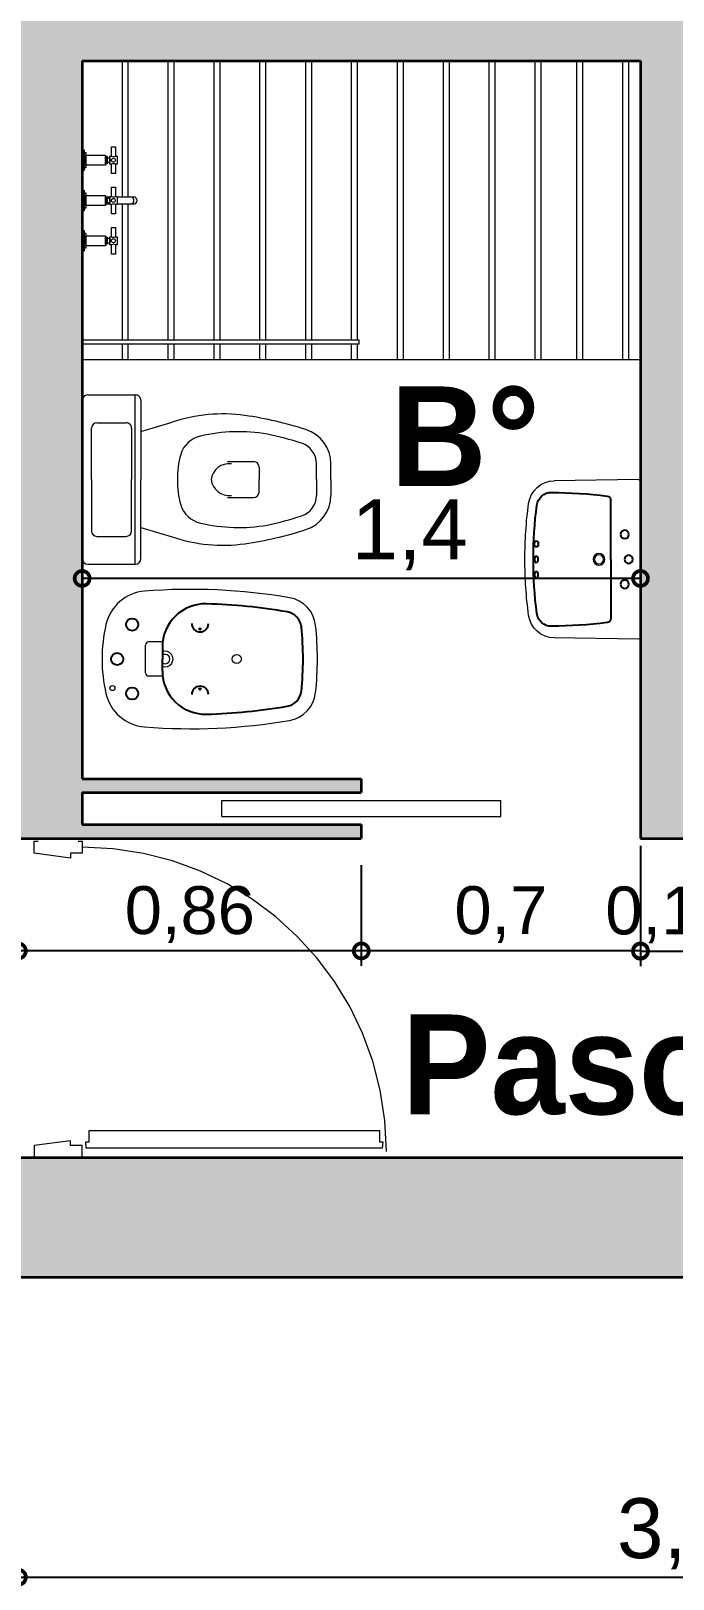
# Model space of a CAD drawing. Header units: millimetres. Extents: x 110427 to 125914, y 76277 to 76441.
# Drawn here: x 114104.615 to 114106.225, y 76388.461 to 76392.343 of the extents above; entities that cross this region are included whole.
import ezdxf

# ---------------------------------------------------------------- set-up
doc = ezdxf.new("R2010")
doc.units = ezdxf.units.MM
doc.linetypes.add('JIS_02_0.7', pattern=[1.35, 0.75, -0.6])
for name, color, linetype, lineweight in [('04_CIVIL A CONSTRUIR', 250, 'Continuous', 35), ('06_CIVIL VISTAS GRUESA', 244, 'Continuous', 13), ('08_CIVIL VISTAS FINO', 251, 'Continuous', 5), ('09_CIVIL PROYECCIONES', 230, 'JIS_02_0.7', 5), ('11_CARPINTERIA Y MOBILIARIO', 141, 'Continuous', 9), ('12_HATCH', 8, 'Continuous', 9), ('13_COTAS', 8, 'Continuous', 9)]:
    doc.layers.add(name, color=color, linetype=linetype, lineweight=lineweight)
doc.layers.add('14_TEXTOS', color=4, linetype='Continuous')
doc.layers.add('DET', color=4, linetype='Continuous')
doc.styles.add('JDS1', font='GOTHICB.TTF')
doc.styles.add('Swis721 BT', font='swiss.ttf')
doc.dimstyles.new('ISO-23', dxfattribs={"dimscale": 0.03, "dimtxt": 5, "dimasz": 2.5, "dimexe": 1.25, "dimexo": 0.625, "dimtad": 1, "dimtxsty": 'Swis721 BT', "dimblk": 'DOTSMALL', "dimcen": 2.5, "dimclrt": 150, "dimadec": 0, "dimazin": 0, "dimtfac": 1, "dimtmove": 0, "dimatfit": 3, "dimfxl": 0, "dimarcsym": 0})

# ---------------------------------------------------------------- blocks, each defined once
blk = doc.blocks.new('VERILDVS')
for p, q in [((0, 0), (-0.22, 0)), ((0, 0), (0.22, 0)), ((-0.236, -0.016), (-0.236, -0.148)), ((-0.1583, -0.041), (-0.1583, -0.1228)), ((0, -0.0259), (-0.1432, -0.0259)), ((0, -0.0259), (0.1432, -0.0259)), ((0.1583, -0.041), (0.1583, -0.1228)), ((0.236, -0.016), (0.236, -0.148)), ((-0.236, -0.148), (0.236, -0.148)), ((-0.22, -0.164), (0, -0.164)), ((-0.1339, -0.164), (-0.1597, -0.2505)), ((-0.1432, -0.1379), (0, -0.1379)), ((0.1432, -0.1379), (0, -0.1379)), ((0.22, -0.164), (0, -0.164)), ((0.1339, -0.164), (0.1597, -0.2505)), ((-0.0501, -0.405), (-0.0501, -0.4777)), ((0.0501, -0.405), (0.0501, -0.4777)), ((-0.035, -0.4928), (0, -0.4928)), ((0.035, -0.4928), (0, -0.4928)), ((0, -0.6529), (-0.0442, -0.6529)), ((0, -0.6529), (0.0442, -0.6529)), ((0, -0.6929), (-0.0442, -0.6929)), ((0, -0.6929), (0.0442, -0.6929))]:
    blk.add_line(p, q)
for centre, radius, start, end in [((-0.22, -0.016), 0.016, 90, 180), ((0.22, -0.016), 0.016, 0, 90), ((-0.1432, -0.041), 0.0151, 90, 180), ((0.1432, -0.041), 0.0151, 0, 90), ((-0.1432, -0.1228), 0.0151, 180, 270), ((0.1432, -0.1228), 0.0151, 270, 0), ((-0.22, -0.148), 0.016, 180, 270), ((0.22, -0.148), 0.016, 270, 0), ((0.2634, -0.3928), 0.4463, 161.4079, 187.8214), ((-0.2634, -0.3928), 0.4463, 352.1786, 18.5921), ((-0.0482, -0.3464), 0.075, 107.0131, 166.8554), ((-0.0094, -0.4733), 0.2077, 87.4196, 107.0131), ((0.0094, -0.4733), 0.2077, 72.9869, 92.5804), ((0.0482, -0.3464), 0.075, 13.1446, 72.9869), ((0.3372, -0.4364), 0.4707, 166.8554, 189.7354), ((-0.3372, -0.4364), 0.4707, 350.2646, 13.1446), ((0.0066, -0.4098), 0.051, 97.3933, 186.6229), ((-0.0066, -0.4098), 0.051, 353.3771, 82.6067), ((0.8868, -0.2958), 1.0772, 188.4208, 197.6998), ((-0.8868, -0.2958), 1.0772, 342.3002, 351.5792), ((0.8868, -0.2958), 1.0372, 192.2582, 197.6998), ((-0.035, -0.4777), 0.0151, 180, 270), ((0.035, -0.4777), 0.0151, 270, 0), ((-0.8868, -0.2958), 1.0372, 342.3002, 347.7418), ((-0.0442, -0.5929), 0.1, 197.6998, 270), ((-0.0442, -0.5929), 0.06, 197.6998, 270), ((0.0442, -0.5929), 0.06, 270, 342.3002), ((0.0442, -0.5929), 0.1, 270, 342.3002)]:
    blk.add_arc(centre, radius, start, end)
blk = doc.blocks.new('VERBIDVS')
for p, q in [((-0.0387, -0.1208), (0.0387, -0.1208)), ((-0.0476, -0.1707), (-0.0476, -0.1297)), ((0.0476, -0.1707), (0.0476, -0.1297))]:
    blk.add_line(p, q)
for centre, radius in [((-0.0809, -0.0287), 0.00718), ((0, -0.3754), 0.0126)]:
    blk.add_circle(centre, radius)
for centre, radius, start, end in [((-0.0694, -0.1278), 0.12, 102.7565, 175.4458), ((0, -0.4345), 0.4345, 90, 102.7565), ((0, -0.4345), 0.4345, 77.2435, 90), ((0.0694, -0.1278), 0.12, 4.5542, 77.2435), ((1.4375, -0.2478), 1.6317, 175.4458, 189.6863), ((-0.0387, -0.1297), 0.00889, 90, 180), ((0.0387, -0.1297), 0.00889, 360, 90), ((-1.4375, -0.2478), 1.6317, 350.3137, 4.5542), ((0, -0.176), 0.0217, 158.4179, 21.5821), ((0, -0.176), 0.0131, 142.3897, 37.6103), ((-0.0842, -0.5075), 0.088, 189.6863, 263.9307), ((0.0842, -0.5075), 0.088, 276.0693, 350.3137), ((0, 0.2844), 0.8844, 263.9307, 270), ((0, 0.2844), 0.8844, 270, 276.0693)]:
    blk.add_arc(centre, radius, start, end)
at = {"layer": 'DET'}
for p in [(-0.0337, -0.168), (0.0337, -0.168)]:
    blk.add_line(p, (0, -0.168), dxfattribs=at)
for centre, radius in [((0, -0.042), 0.017), ((-0.096, -0.084), 0.017), ((0.096, -0.084), 0.017), ((-0.0835, -0.273), 0.00212), ((0.0835, -0.273), 0.00212)]:
    blk.add_circle(centre, radius, dxfattribs=at)
for centre, radius, start, end in [((-0.0337, -0.288), 0.12, 90, 181.5653), ((0.0337, -0.288), 0.12, 358.4347, 90), ((-0.0989, -0.273), 0.0233, 270, 90), ((0.0989, -0.273), 0.0233, 90, 270), ((1.4375, -0.2478), 1.5917, 181.5653, 189.6863), ((-1.4375, -0.2478), 1.5917, 350.3137, 358.4347), ((-0.0842, -0.5075), 0.048, 189.6863, 263.9307), ((0.0842, -0.5075), 0.048, 276.0693, 350.3137), ((0, 0.2844), 0.8444, 263.9307, 270), ((0, 0.2844), 0.8444, 270, 276.0693)]:
    blk.add_arc(centre, radius, start, end, dxfattribs=at)
blk = doc.blocks.new('LAVATORIO VS')
for p, q in [((0, 0), (-0.2959, 0)), ((0, 0), (0.2959, 0)), ((-0.3039, -0.0081), (-0.2993, -0.3284)), ((0.3039, -0.0081), (0.2993, -0.3284))]:
    blk.add_line(p, q)
for radius in [0.0224, 0.0172]:
    blk.add_circle((0, -0.158), radius)
for centre, radius, start, end in [((-0.2959, -0.008), 0.008, 90, 180.82867), ((0.2959, -0.008), 0.008, 359.17133, 90), ((-0.1993, -0.3269), 0.1, 180.82867, 262.20292), ((0.1993, -0.3269), 0.1, 277.79708, 359.17133), ((-0.0073, 1.0753), 1.5153, 262.20292, 270.2743), ((0.0073, 1.0753), 1.5153, 269.7257, 277.79708)]:
    blk.add_arc(centre, radius, start, end)
at = {"layer": 'DET'}
for q in [(-0.225, -0.113), (0.225, -0.113)]:
    blk.add_line((0, -0.113), q, dxfattribs=at)
for centre in [(-0.095, -0.06), (0, -0.045), (0.095, -0.06)]:
    blk.add_circle(centre, 0.016, dxfattribs=at)
for centre, radius, start, end in [((-0.225, -0.129), 0.016, 90, 172.9664), ((0.225, -0.129), 0.016, 7.0336, 90), ((1.6466, -0.3599), 1.9018, 172.9664, 179.35293), ((-1.6466, -0.3599), 1.9018, 0.64707, 7.0336), ((-0.1991, -0.3391), 0.056, 179.35293, 262.27637), ((0.1991, -0.3391), 0.056, 277.72363, 0.64707), ((-0.0073, 1.0753), 1.4833, 262.27637, 270.2743), ((0.0073, 1.0753), 1.4833, 269.7257, 277.72363)]:
    blk.add_arc(centre, radius, start, end, dxfattribs=at)
for centre in [(-0.0585, -0.3967), (0, -0.3967)]:
    blk.add_ellipse(centre, major_axis=(-0.0114, 0), ratio=0.636364, dxfattribs=at)
at = {"layer": 'DET', "extrusion": (0, 0, -1)}
blk.add_ellipse((0.0585, -0.3967), major_axis=(0.0114, 0), ratio=0.636364, dxfattribs=at)
blk = doc.blocks.new('_DotSmall')
at = {"color": 0, "linetype": 'ByBlock', "const_width": 0.5}
blk.add_lwpolyline([(-0.0625, 0, 1), (0.0625, 0, 1)], format="xyb", close=True, dxfattribs=at)
blk = doc.blocks.new('*D291')
at = {"layer": '13_COTAS', "color": 0, "lineweight": -2}
for p, q in [((114104.7432, 76390.7404), (114104.7432, 76391.0079)), ((114106.1432, 76390.7404), (114106.1432, 76391.0079)), ((114106.1432, 76390.9704), (114104.7432, 76390.9704))]:
    blk.add_line(p, q, dxfattribs=at)
at = {"layer": 'Defpoints', "color": 0}
for p in [(114104.7432, 76390.9704), (114104.7432, 76390.7217), (114106.1432, 76390.7217)]:
    blk.add_point(p, dxfattribs=at)
at = {"layer": '13_COTAS', "color": 0, "lineweight": -2, "xscale": 0.075, "yscale": 0.075, "zscale": 0.075, "rotation": 180}
blk.add_blockref('_DotSmall', (114104.7432, 76390.9704), dxfattribs=at)
at = {"layer": '13_COTAS', "color": 0, "lineweight": -2, "xscale": 0.075, "yscale": 0.075, "zscale": 0.075}
blk.add_blockref('_DotSmall', (114106.1432, 76390.9704), dxfattribs=at)
at = {"layer": '13_COTAS', "color": 150, "insert": (114105.5649, 76391.0796), "char_height": 0.15, "attachment_point": 5, "style": 'Swis721 BT'}
blk.add_mtext('1,4', dxfattribs=at)
blk = doc.blocks.new('*D310')
at = {"layer": '06_CIVIL VISTAS GRUESA', "color": 0, "lineweight": -2}
for p, q in [((114104.5832, 76389.1996), (114104.5832, 76388.4283)), ((114107.9932, 76389.1996), (114107.9932, 76388.4283)), ((114104.5832, 76388.4658), (114107.9932, 76388.4658))]:
    blk.add_line(p, q, dxfattribs=at)
at = {"layer": 'Defpoints', "color": 0}
for p in [(114104.5832, 76389.2183), (114107.9932, 76389.2183), (114107.9932, 76388.4658)]:
    blk.add_point(p, dxfattribs=at)
at = {"layer": '06_CIVIL VISTAS GRUESA', "color": 0, "lineweight": -2, "xscale": 0.075, "yscale": 0.075, "zscale": 0.075, "rotation": 180}
blk.add_blockref('_DotSmall', (114104.5832, 76388.4658), dxfattribs=at)
at = {"layer": '06_CIVIL VISTAS GRUESA', "color": 0, "lineweight": -2, "xscale": 0.075, "yscale": 0.075, "zscale": 0.075}
blk.add_blockref('_DotSmall', (114107.9932, 76388.4658), dxfattribs=at)
at = {"layer": '06_CIVIL VISTAS GRUESA', "color": 150, "insert": (114106.2882, 76388.5749), "char_height": 0.15, "attachment_point": 5, "style": 'Swis721 BT'}
blk.add_mtext('3,41', dxfattribs=at)
blk = doc.blocks.new('*D252')
at = {"layer": '13_COTAS', "color": 0, "lineweight": -2}
for p, q in [((114105.4432, 76390.2512), (114105.4432, 76389.9989)), ((114106.1432, 76390.2512), (114106.1432, 76389.9989)), ((114106.1432, 76390.0364), (114105.4432, 76390.0364))]:
    blk.add_line(p, q, dxfattribs=at)
at = {"layer": 'Defpoints', "color": 0}
for p in [(114105.4432, 76390.2699), (114106.1432, 76390.2699), (114105.4432, 76390.0364)]:
    blk.add_point(p, dxfattribs=at)
at = {"layer": '13_COTAS', "color": 0, "lineweight": -2, "xscale": 0.075, "yscale": 0.075, "zscale": 0.075, "rotation": 180}
blk.add_blockref('_DotSmall', (114105.4432, 76390.0364), dxfattribs=at)
at = {"layer": '13_COTAS', "color": 0, "lineweight": -2, "xscale": 0.075, "yscale": 0.075, "zscale": 0.075}
blk.add_blockref('_DotSmall', (114106.1432, 76390.0364), dxfattribs=at)
at = {"layer": '13_COTAS', "color": 150, "insert": (114105.7932, 76390.1275), "char_height": 0.12, "attachment_point": 5, "style": 'Swis721 BT'}
blk.add_mtext('0,7', dxfattribs=at)
blk = doc.blocks.new('*D253')
at = {"layer": '13_COTAS', "color": 0, "lineweight": -2}
for p, q in [((114104.5832, 76390.2512), (114104.5832, 76389.9989)), ((114105.4432, 76390.2512), (114105.4432, 76389.9989)), ((114105.4432, 76390.0364), (114104.5832, 76390.0364))]:
    blk.add_line(p, q, dxfattribs=at)
at = {"layer": 'Defpoints', "color": 0}
for p in [(114104.5832, 76390.2699), (114105.4432, 76390.2699), (114104.5832, 76390.0364)]:
    blk.add_point(p, dxfattribs=at)
at = {"layer": '13_COTAS', "color": 0, "lineweight": -2, "xscale": 0.075, "yscale": 0.075, "zscale": 0.075, "rotation": 180}
blk.add_blockref('_DotSmall', (114104.5832, 76390.0364), dxfattribs=at)
at = {"layer": '13_COTAS', "color": 0, "lineweight": -2, "xscale": 0.075, "yscale": 0.075, "zscale": 0.075}
blk.add_blockref('_DotSmall', (114105.4432, 76390.0364), dxfattribs=at)
at = {"layer": '13_COTAS', "color": 150, "insert": (114105.0132, 76390.1275), "char_height": 0.12, "attachment_point": 5, "style": 'Swis721 BT'}
blk.add_mtext('0,86', dxfattribs=at)
blk = doc.blocks.new('*D416')
at = {"layer": '13_COTAS', "color": 0, "lineweight": -2}
for p, q in [((114106.1432, 76390.2996), (114106.1432, 76389.9981)), ((114106.2932, 76390.2996), (114106.2932, 76389.9981)), ((114106.1432, 76390.0356), (114106.2932, 76390.0356))]:
    blk.add_line(p, q, dxfattribs=at)
at = {"layer": 'Defpoints', "color": 0}
for p in [(114106.1432, 76390.3183), (114106.2932, 76390.3183), (114106.2932, 76390.0356)]:
    blk.add_point(p, dxfattribs=at)
at = {"layer": '13_COTAS', "color": 0, "lineweight": -2, "xscale": 0.075, "yscale": 0.075, "zscale": 0.075, "rotation": 180}
blk.add_blockref('_DotSmall', (114106.1432, 76390.0356), dxfattribs=at)
at = {"layer": '13_COTAS', "color": 0, "lineweight": -2, "xscale": 0.075, "yscale": 0.075, "zscale": 0.075}
blk.add_blockref('_DotSmall', (114106.2932, 76390.0356), dxfattribs=at)
at = {"layer": '13_COTAS', "color": 150, "insert": (114106.2182, 76390.1267), "char_height": 0.12, "attachment_point": 5, "style": 'Swis721 BT'}
blk.add_mtext('0,15', dxfattribs=at)

msp = doc.modelspace()

# ---------------------------------------------------------------- hatches: boundary and pattern name
at = {"layer": '12_HATCH'}
h = msp.add_hatch(color=1, dxfattribs=at)
h.dxf.hatch_style = 1
h.paths.add_polyline_path([(114107.9932, 76394.0183), (114104.5832, 76394.0183), (114104.5832, 76392.7283), (114103.7832, 76392.7283), (114103.7832, 76392.5683), (114104.5832, 76392.5683), (114104.5832, 76392.1573), (114104.5832, 76390.6683), (114103.7832, 76390.6683), (114103.7832, 76390.5083), (114104.5832, 76390.5083), (114104.5832, 76390.3183), (114105.4432, 76390.3183), (114105.4432, 76390.3533), (114104.7432, 76390.3533), (114104.7432, 76390.4333), (114105.4432, 76390.4333), (114105.4432, 76390.4683), (114104.7432, 76390.4683), (114104.7432, 76392.2683), (114106.1432, 76392.2683), (114106.1432, 76390.3183), (114106.2932, 76390.3183), (114106.2932, 76392.2683), (114107.9932, 76392.2683), (114107.9932, 76392.4183), (114104.7432, 76392.4183), (114104.7432, 76393.7183), (114107.6932, 76393.7183), (114107.6932, 76393.2183), (114107.9932, 76393.2183)])
h = msp.add_hatch(color=1, dxfattribs=at)
h.dxf.hatch_style = 1
h.paths.add_polyline_path([(114107.9932, 76389.5183), (114104.5832, 76389.5183), (114104.5832, 76389.2183), (114107.9932, 76389.2183)])

# ---------------------------------------------------------------- linework, layer by layer
at = {"layer": '04_CIVIL A CONSTRUIR'}
for p, q in [((114104.7432, 76392.2683), (114104.7432, 76390.4683)), ((114104.7432, 76392.2683), (114106.1432, 76392.2683)), ((114106.1432, 76392.2683), (114106.1432, 76390.3183)), ((114104.7432, 76390.4683), (114105.4432, 76390.4683)), ((114105.4432, 76390.4683), (114105.4432, 76390.4333)), ((114104.7432, 76390.4333), (114104.7432, 76390.3533)), ((114104.7432, 76390.4333), (114105.4432, 76390.4333)), ((114104.7432, 76390.3533), (114105.4432, 76390.3533)), ((114105.4432, 76390.3533), (114105.4432, 76390.3183)), ((114104.5832, 76390.3183), (114105.4432, 76390.3183)), ((114106.1432, 76390.3183), (114106.2932, 76390.3183)), ((114104.5832, 76389.5183), (114107.9932, 76389.5183)), ((114104.5832, 76389.2183), (114107.9932, 76389.2183))]:
    msp.add_line(p, q, dxfattribs=at)
at = {"layer": '08_CIVIL VISTAS FINO'}
for points in [[(114104.8167, 76392.0293), (114104.8167, 76392.0528), (114104.8267, 76392.0528), (114104.8267, 76392.0293)], [(114104.8167, 76392.0093), (114104.8127, 76392.0093), (114104.8127, 76392.0293), (114104.8167, 76392.0293)], [(114104.8267, 76392.0293), (114104.8307, 76392.0293), (114104.8307, 76392.0093), (114104.8267, 76392.0093)], [(114104.8267, 76392.0093), (114104.8267, 76391.9858), (114104.8167, 76391.9858), (114104.8167, 76392.0093)], [(114104.8167, 76391.9283), (114104.8167, 76391.9518), (114104.8267, 76391.9518), (114104.8267, 76391.9283)], [(114104.8057, 76391.9273), (114104.8127, 76391.9273)], [(114104.8127, 76391.9093), (114104.8057, 76391.9093)], [(114104.8167, 76391.9083), (114104.8127, 76391.9083), (114104.8127, 76391.9283), (114104.8167, 76391.9283)], [(114104.8267, 76391.9083), (114104.8267, 76391.8848), (114104.8167, 76391.8848), (114104.8167, 76391.9083)], [(114104.8267, 76391.9283), (114104.8307, 76391.9283), (114104.8307, 76391.9083), (114104.8267, 76391.9083)], [(114104.8307, 76391.9273), (114104.8732, 76391.9273)], [(114104.8732, 76391.9093), (114104.8307, 76391.9093)], [(114104.8167, 76391.8073), (114104.8127, 76391.8073), (114104.8127, 76391.8273), (114104.8167, 76391.8273)], [(114104.8167, 76391.8273), (114104.8167, 76391.8508), (114104.8267, 76391.8508), (114104.8267, 76391.8273)], [(114104.8267, 76391.8273), (114104.8307, 76391.8273), (114104.8307, 76391.8073), (114104.8267, 76391.8073)], [(114104.8267, 76391.8073), (114104.8267, 76391.7838), (114104.8167, 76391.7838), (114104.8167, 76391.8073)]]:
    msp.add_lwpolyline(points, dxfattribs=at)
for points in [[(114104.7432, 76392.0453), (114104.7482, 76392.0453), (114104.7482, 76391.9933), (114104.7432, 76391.9933)], [(114104.7482, 76392.0383), (114104.7522, 76392.0383), (114104.7522, 76392.0003), (114104.7482, 76392.0003)], [(114104.7522, 76392.0318), (114104.8022, 76392.0318), (114104.8022, 76392.0068), (114104.7522, 76392.0068)], [(114104.8022, 76392.0283), (114104.8057, 76392.0283), (114104.8057, 76392.0103), (114104.8022, 76392.0103)], [(114104.8057, 76392.0253), (114104.8127, 76392.0253), (114104.8127, 76392.0133), (114104.8057, 76392.0133)], [(114104.7432, 76391.9443), (114104.7482, 76391.9443), (114104.7482, 76391.8923), (114104.7432, 76391.8923)], [(114104.7482, 76391.9373), (114104.7522, 76391.9373), (114104.7522, 76391.8993), (114104.7482, 76391.8993)], [(114104.7522, 76391.9308), (114104.8022, 76391.9308), (114104.8022, 76391.9058), (114104.7522, 76391.9058)], [(114104.8022, 76391.9273), (114104.8057, 76391.9273), (114104.8057, 76391.9093), (114104.8022, 76391.9093)], [(114104.8057, 76391.9243), (114104.8127, 76391.9243), (114104.8127, 76391.9123), (114104.8057, 76391.9123)], [(114104.7432, 76391.8433), (114104.7482, 76391.8433), (114104.7482, 76391.7913), (114104.7432, 76391.7913)], [(114104.7482, 76391.8363), (114104.7522, 76391.8363), (114104.7522, 76391.7983), (114104.7482, 76391.7983)], [(114104.7522, 76391.8298), (114104.8022, 76391.8298), (114104.8022, 76391.8048), (114104.7522, 76391.8048)], [(114104.8022, 76391.8263), (114104.8057, 76391.8263), (114104.8057, 76391.8083), (114104.8022, 76391.8083)], [(114104.8057, 76391.8233), (114104.8127, 76391.8233), (114104.8127, 76391.8113), (114104.8057, 76391.8113)]]:
    msp.add_lwpolyline(points, close=True, dxfattribs=at)
for centre in [(114104.8217, 76392.0193), (114104.8217, 76391.9183), (114104.8217, 76391.8173)]:
    msp.add_circle(centre, 0.005, dxfattribs=at)
for centre, radius, start, end in [((114104.8217, 76392.0413), 0.013, 247.3801, 292.6199), ((114104.8217, 76391.9973), 0.013, 67.3801, 112.6199), ((114104.8217, 76391.9403), 0.013, 247.3801, 292.6199), ((114104.8217, 76391.8963), 0.013, 67.3801, 112.6199), ((114104.8641, 76391.9183), 0.00906, 276.6686, 83.3314), ((114104.8719, 76391.9183), 0.00909, 278.2346, 81.7654), ((114104.8217, 76391.8393), 0.013, 247.3801, 292.6199), ((114104.8217, 76391.7953), 0.013, 67.3801, 112.6199)]:
    msp.add_arc(centre, radius, start, end, dxfattribs=at)
at = {"layer": '09_CIVIL PROYECCIONES', "ltscale": 2}
msp.add_arc((114104.7432, 76389.5333), 0.763, 0, 90, dxfattribs=at)
at = {"layer": '11_CARPINTERIA Y MOBILIARIO'}
for p, q in [((114104.8432, 76392.2683), (114104.8432, 76391.9273)), ((114104.8582, 76392.2683), (114104.8582, 76391.9273)), ((114104.9582, 76392.2683), (114104.9582, 76391.5683)), ((114104.9732, 76392.2683), (114104.9732, 76391.5683)), ((114105.0732, 76392.2683), (114105.0732, 76391.5683)), ((114105.0882, 76392.2683), (114105.0882, 76391.5683)), ((114105.1882, 76392.2683), (114105.1882, 76391.5683)), ((114105.2032, 76392.2683), (114105.2032, 76391.5683)), ((114105.3032, 76392.2683), (114105.3032, 76391.5683)), ((114105.3182, 76392.2683), (114105.3182, 76391.5683)), ((114105.4182, 76392.2683), (114105.4182, 76391.5683)), ((114105.4332, 76392.2683), (114105.4332, 76391.5683)), ((114105.5332, 76392.2683), (114105.5332, 76391.5183)), ((114105.5482, 76392.2683), (114105.5482, 76391.5183)), ((114105.6482, 76392.2683), (114105.6482, 76391.5183)), ((114105.6632, 76392.2683), (114105.6632, 76391.5183)), ((114105.7632, 76392.2683), (114105.7632, 76391.5183)), ((114105.7782, 76392.2683), (114105.7782, 76391.5183)), ((114105.8782, 76392.2683), (114105.8782, 76391.5183)), ((114105.8932, 76392.2683), (114105.8932, 76391.5183)), ((114105.9832, 76392.2683), (114105.9832, 76391.5183)), ((114105.9982, 76392.2683), (114105.9982, 76391.5183)), ((114106.0982, 76392.2683), (114106.0982, 76391.5183)), ((114106.1132, 76392.2683), (114106.1132, 76391.5183)), ((114104.8432, 76391.9093), (114104.8432, 76391.5683)), ((114104.8582, 76391.9093), (114104.8582, 76391.5683)), ((114105.4382, 76391.5683), (114104.7432, 76391.5683)), ((114105.4382, 76391.5583), (114104.7432, 76391.5583)), ((114104.8432, 76391.5583), (114104.8432, 76391.5183)), ((114104.8582, 76391.5583), (114104.8582, 76391.5183)), ((114104.9582, 76391.5583), (114104.9582, 76391.5183)), ((114104.9732, 76391.5583), (114104.9732, 76391.5183)), ((114105.0732, 76391.5583), (114105.0732, 76391.5183)), ((114105.0882, 76391.5583), (114105.0882, 76391.5183)), ((114105.1882, 76391.5583), (114105.1882, 76391.5183)), ((114105.2032, 76391.5583), (114105.2032, 76391.5183)), ((114105.3032, 76391.5583), (114105.3032, 76391.5183)), ((114105.3182, 76391.5583), (114105.3182, 76391.5183)), ((114105.4182, 76391.5583), (114105.4182, 76391.5183)), ((114105.4332, 76391.5583), (114105.4332, 76391.5183)), ((114105.4382, 76391.5583), (114105.4382, 76391.5683)), ((114106.1432, 76391.5183), (114104.7432, 76391.5183)), ((114105.0932, 76390.4133), (114105.7932, 76390.4133)), ((114105.0932, 76390.3733), (114105.0932, 76390.4133)), ((114105.7932, 76390.3733), (114105.7932, 76390.4133)), ((114105.0932, 76390.3733), (114105.7932, 76390.3733))]:
    msp.add_line(p, q, dxfattribs=at)
for points in [[(114104.7332, 76390.3113), (114104.7432, 76390.3113), (114104.7432, 76390.2813), (114104.7142, 76390.2813), (114104.7142, 76390.2691), (114104.6232, 76390.2811), (114104.6232, 76390.3113), (114104.6332, 76390.3113)], [(114104.7332, 76389.5183), (114104.7432, 76389.5183), (114104.7432, 76389.5483), (114104.7142, 76389.5483), (114104.7142, 76389.5605), (114104.6232, 76389.5485), (114104.6232, 76389.5183), (114104.6332, 76389.5183)]]:
    msp.add_lwpolyline(points, dxfattribs=at)
msp.add_lwpolyline([(114105.4972, 76389.5573), (114105.4959, 76389.5418), (114104.7535, 76389.5418), (114104.7521, 76389.5573), (114104.7607, 76389.5573), (114104.7607, 76389.5858), (114105.4887, 76389.5858), (114105.4887, 76389.5573)], close=True, dxfattribs=at)

# ---------------------------------------------------------------- block references
for name, p, xscale, yscale, zscale, rotation in [('VERILDVS', (114104.7432, 76391.2183), 0.9000000000020957, 0.9000000000020957, 0.9000000000020957, 90.00000000006169), ('LAVATORIO VS', (114106.1432, 76391.0183), -0.658246595632421, 0.6582465956324208, 0.6582465956324209, 269.9999999999808), ('VERBIDVS', (114104.7932, 76390.7683), 0.9000000000020957, 0.9000000000020957, 0.9000000000020957, 90.00000000006169)]:
    msp.add_blockref(name, p, dxfattribs=dict(at, xscale=xscale, yscale=yscale, zscale=zscale, rotation=rotation))

# ---------------------------------------------------------------- texts
at = {"layer": '14_TEXTOS', "char_height": 0.25, "width": 1.378078, "attachment_point": 5, "style": 'JDS1'}
for s, insert in [('B%%D', (114105.7036, 76391.3269)), ('Paso', (114105.9438, 76389.7502))]:
    msp.add_mtext(s, dxfattribs=dict(at, insert=insert))

# ---------------------------------------------------------------- dimensions: what is measured, and where the dimension line sits
at = {"layer": '06_CIVIL VISTAS GRUESA'}
dim = msp.add_aligned_dim(p1=(114104.5832, 76389.2183), p2=(114107.9932, 76389.2183), distance=-0.7525, dimstyle='ISO-23', override={"dimfxl": 100, "dimarcsym": 2}, dxfattribs=at)
dim.commit()
dim.dimension.update_dxf_attribs({"geometry": '*D310', "text_midpoint": (114106.2882, 76388.5749)})
at = {"layer": '13_COTAS'}
dim = msp.add_linear_dim(base=(114104.7432, 76390.9704), p1=(114106.1432, 76390.7217), p2=(114104.7432, 76390.7217), angle=180, dimstyle='ISO-23', dxfattribs=at)
dim.commit()
dim.dimension.update_dxf_attribs({"geometry": '*D291', "text_midpoint": (114105.5649, 76390.9704), "dimtype": 161})
for base, p1, p2, picture, middle in [((114106.2932, 76390.0356), (114106.1432, 76390.3183), (114106.2932, 76390.3183), '*D416', (114106.2182, 76390.0356)), ((114105.4432, 76390.0364), (114106.1432, 76390.2699), (114105.4432, 76390.2699), '*D252', (114105.7932, 76390.0364))]:
    dim = msp.add_linear_dim(base=base, p1=p1, p2=p2, dimstyle='ISO-23', override={"dimtxt": 4}, dxfattribs=at)
    dim.commit()
    dim.dimension.update_dxf_attribs({"geometry": picture, "text_midpoint": middle, "dimtype": 160})
dim = msp.add_linear_dim(base=(114104.5832, 76390.0364), p1=(114105.4432, 76390.2699), p2=(114104.5832, 76390.2699), dimstyle='ISO-23', override={"dimtxt": 4}, dxfattribs=at)
dim.commit()
dim.dimension.update_dxf_attribs({"geometry": '*D253', "text_midpoint": (114105.0132, 76390.1275)})

doc.saveas('drawing.dxf')
